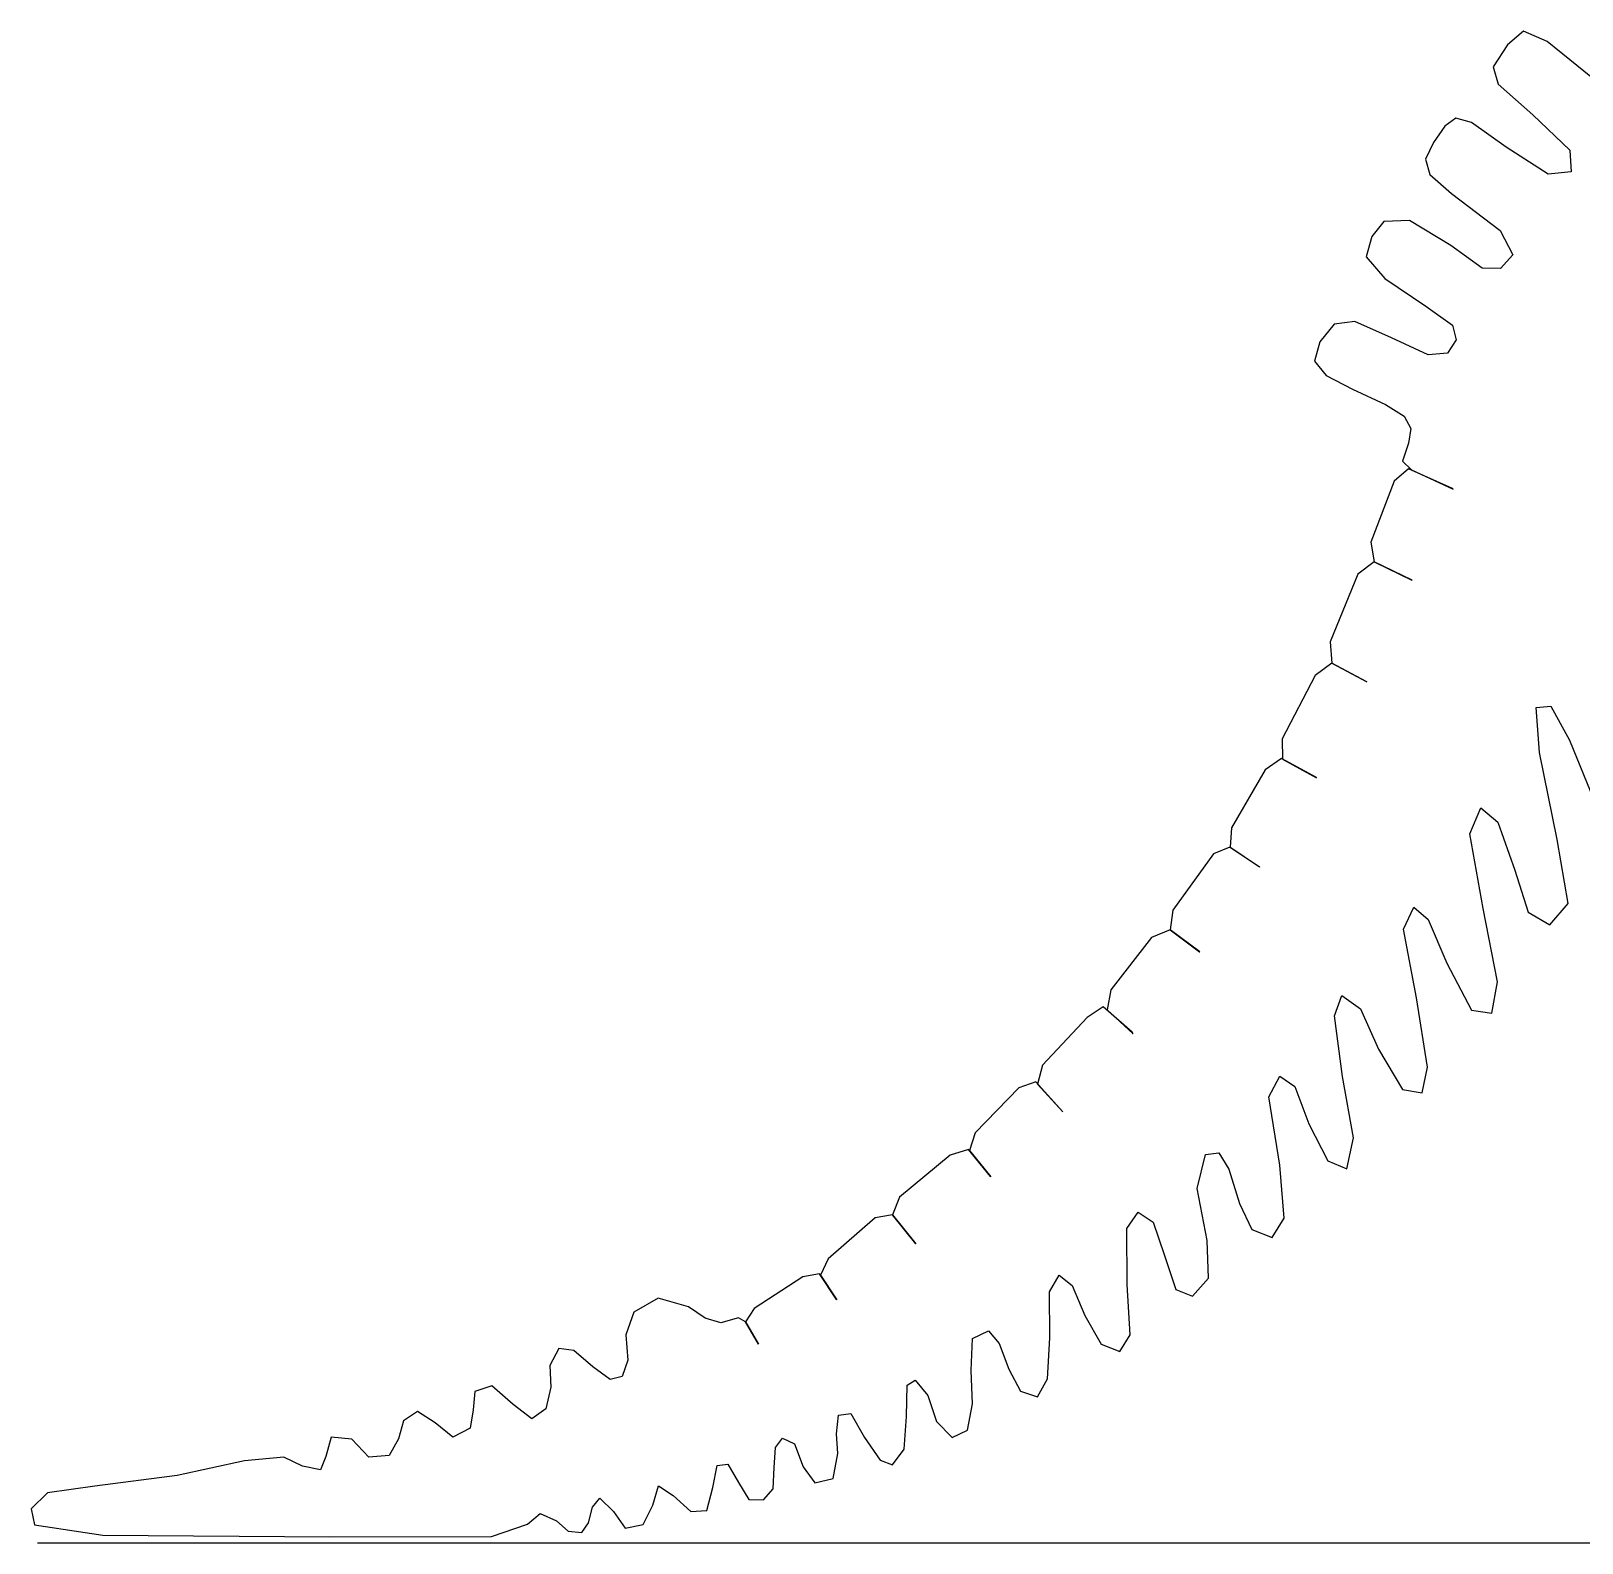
# Model space of a CAD drawing. Extents: x 0 to 192, y -79 to 48.
# Drawn here: x 24.11 to 61.17, y -79.06 to -42.94 of the extents above; entities that cross this region are included whole.
import ezdxf

# ---------------------------------------------------------------- set-up
doc = ezdxf.new("R2010")
doc.units = 0
doc.layers.add('1', color=7, linetype='CONTINUOUS')

msp = doc.modelspace()

# ---------------------------------------------------------------- linework, layer by layer
at = {"layer": '1', "color": 1, "linetype": 'CONTINUOUS'}
for p, q in [((59.778117, -42.940283), (59.39525, -43.2733)), ((60.342283, -43.191217), (59.778117, -42.940283)), ((59.39525, -43.2733), (59.049233, -43.793033)), ((61.589033, -44.20115), (60.342283, -43.191217)), ((59.049233, -43.793033), (59.1721, -44.208933)), ((59.1721, -44.208933), (60.001767, -44.9397)), ((57.891567, -45.211983), (57.621883, -45.59975)), ((58.158617, -45.019633), (57.891567, -45.211983)), ((58.534417, -45.129533), (58.158617, -45.019633)), ((59.35915, -45.71725), (58.534417, -45.129533)), ((60.001767, -44.9397), (60.880317, -45.787567)), ((57.621883, -45.59975), (57.433417, -45.998617)), ((60.366, -46.360233), (59.35915, -45.71725)), ((60.880317, -45.787567), (60.912867, -46.302167)), ((57.433417, -45.998617), (57.53535, -46.36435)), ((60.912867, -46.302167), (60.366, -46.360233)), ((57.53535, -46.36435), (58.0521, -46.8256)), ((58.0521, -46.8256), (59.220383, -47.709317)), ((56.436483, -47.49175), (56.1528, -47.846083)), ((57.048767, -47.46335), (56.436483, -47.49175)), ((58.040767, -48.06145), (57.048767, -47.46335)), ((59.220383, -47.709317), (59.52215, -48.29)), ((56.1528, -47.846083), (56.011483, -48.339067)), ((58.787467, -48.603183), (58.040767, -48.06145)), ((56.011483, -48.339067), (56.46345, -48.8568)), ((59.52215, -48.29), (59.2245, -48.610867)), ((56.46345, -48.8568), (57.4427, -49.513367)), ((59.2245, -48.610867), (58.787467, -48.603183)), ((57.4427, -49.513367), (58.07935, -49.965783)), ((55.252667, -49.946633), (54.904683, -50.363217)), ((55.747317, -49.88095), (55.252667, -49.946633)), ((56.620383, -50.26965), (55.747317, -49.88095)), ((58.07935, -49.965783), (58.168983, -50.320983)), ((54.904683, -50.363217), (54.778367, -50.8263)), ((57.494867, -50.675617), (56.620383, -50.26965)), ((58.168983, -50.320983), (57.962617, -50.635033)), ((57.962617, -50.635033), (57.494867, -50.675617)), ((54.778367, -50.8263), (55.056933, -51.173067)), ((55.056933, -51.173067), (55.689633, -51.49355)), ((55.689633, -51.49355), (56.480617, -51.8597)), ((56.480617, -51.8597), (56.926633, -52.142417)), ((56.926633, -52.142417), (57.086233, -52.43505)), ((57.086233, -52.43505), (57.026533, -52.7899)), ((57.026533, -52.7899), (56.880567, -53.220117)), ((56.880567, -53.220117), (57.09705, -53.428033)), ((56.6864, -53.69575), (56.12325, -55.154983)), ((57.026217, -53.399233), (56.6864, -53.69575)), ((58.077833, -53.873533), (57.026217, -53.399233)), ((57.09705, -53.428033), (58.09565, -53.882167)), ((58.09565, -53.882167), (58.077833, -53.873533)), ((56.12325, -55.154983), (56.204267, -55.6257)), ((55.813933, -55.918617), (55.151733, -57.530783)), ((56.209333, -55.6237), (55.813933, -55.918617)), ((56.204267, -55.6257), (57.109733, -56.0637)), ((57.111, -56.0632), (56.209333, -55.6237)), ((57.109733, -56.0637), (57.111, -56.0632)), ((55.151733, -57.530783), (55.195733, -58.044483)), ((55.19595, -58.046933), (54.792633, -58.33795)), ((55.195733, -58.044483), (56.032667, -58.487617)), ((56.032617, -58.4868), (55.19595, -58.046933)), ((54.792633, -58.33795), (54.0095, -59.850417)), ((56.032667, -58.487617), (56.032617, -58.4868)), ((60.081117, -59.10495), (60.4287, -59.067633)), ((60.161083, -60.178933), (60.081117, -59.10495)), ((60.4287, -59.067633), (60.8743, -59.884583)), ((54.0095, -59.850417), (54.017133, -60.3381)), ((60.8743, -59.884583), (61.4573, -61.311633)), ((53.988967, -60.324483), (53.60445, -60.593283)), ((54.824117, -60.778067), (53.988967, -60.324483)), ((54.017133, -60.3381), (54.831267, -60.7829)), ((60.58015, -62.255867), (60.161083, -60.178933)), ((53.60445, -60.593283), (52.795367, -61.974367)), ((54.831267, -60.7829), (54.824117, -60.778067)), ((58.4911, -62.11865), (58.755217, -61.501533)), ((58.755217, -61.501533), (59.165033, -61.838617)), ((59.165033, -61.838617), (59.5664, -62.986267)), ((52.795367, -61.974367), (52.766617, -62.436033)), ((58.808, -63.904517), (58.4911, -62.11865)), ((60.843133, -63.781483), (60.58015, -62.255867)), ((52.36645, -62.597033), (51.3971, -63.944383)), ((52.760417, -62.43815), (52.36645, -62.597033)), ((53.465633, -62.915933), (52.760417, -62.43815)), ((52.766617, -62.436033), (53.468283, -62.912167)), ((53.468283, -62.912167), (53.465633, -62.915933)), ((59.5664, -62.986267), (59.882467, -63.990983)), ((51.3971, -63.944383), (51.32925, -64.41585)), ((56.909517, -64.3963), (57.157517, -63.87235)), ((57.157517, -63.87235), (57.495383, -64.16885)), ((59.156967, -65.659117), (58.808, -63.904517)), ((59.882467, -63.990983), (60.404867, -64.296667)), ((60.404867, -64.296667), (60.843133, -63.781483)), ((51.331933, -64.417783), (50.88555, -64.598733)), ((51.32925, -64.41585), (52.03425, -64.93765)), ((52.03635, -64.938033), (51.331933, -64.417783)), ((57.215733, -66.039333), (56.909517, -64.3963)), ((57.495383, -64.16885), (57.940417, -65.209783)), ((50.88555, -64.598733), (49.914283, -65.848217)), ((52.03425, -64.93765), (52.03635, -64.938033)), ((57.940417, -65.209783), (58.535533, -66.33725)), ((49.914283, -65.848217), (49.82925, -66.32545)), ((59.017233, -66.404733), (59.156967, -65.659117)), ((49.729667, -66.255783), (49.3435, -66.5111)), ((50.421267, -66.860067), (49.729667, -66.255783)), ((49.82925, -66.32545), (50.4463, -66.899883)), ((55.260933, -66.472183), (55.4312, -65.9827)), ((55.4312, -65.9827), (55.879717, -66.299617)), ((55.879717, -66.299617), (56.3136, -67.266883)), ((57.482783, -67.696783), (57.215733, -66.039333)), ((58.535533, -66.33725), (59.017233, -66.404733)), ((49.3435, -66.5111), (48.2795, -67.64725)), ((55.449167, -67.9173), (55.260933, -66.472183)), ((50.4463, -66.899883), (50.421267, -66.860067)), ((56.3136, -67.266883), (56.885033, -68.2295)), ((48.2795, -67.64725), (48.163767, -68.098167)), ((57.356183, -68.309317), (57.482783, -67.696783)), ((47.71335, -68.18705), (46.671833, -69.266283)), ((48.116967, -68.0475), (47.71335, -68.18705)), ((48.75455, -68.752867), (48.116967, -68.0475)), ((48.163767, -68.098167), (48.764833, -68.765633)), ((53.688117, -68.404583), (53.9554, -67.90785)), ((53.9554, -67.90785), (54.312717, -68.156933)), ((54.312717, -68.156933), (54.643517, -69.0514)), ((55.71365, -69.3853), (55.449167, -67.9173)), ((53.947767, -70.039533), (53.688117, -68.404583)), ((56.885033, -68.2295), (57.356183, -68.309317)), ((48.764833, -68.765633), (48.75455, -68.752867)), ((46.671833, -69.266283), (46.536883, -69.689983)), ((54.643517, -69.0514), (55.099483, -69.9307)), ((46.512183, -69.66305), (46.075767, -69.801833)), ((47.038367, -70.31045), (46.512183, -69.66305)), ((55.550583, -70.126883), (55.71365, -69.3853)), ((46.075767, -69.801833), (44.862583, -70.802767)), ((46.536883, -69.689983), (47.043217, -70.318717)), ((51.979133, -70.5941), (52.176917, -69.780817)), ((52.176917, -69.780817), (52.495417, -69.739917)), ((52.495417, -69.739917), (52.731633, -70.136)), ((54.058867, -71.30075), (53.947767, -70.039533)), ((55.099483, -69.9307), (55.550583, -70.126883)), ((47.043217, -70.318717), (47.038367, -70.31045)), ((52.731633, -70.136), (52.987617, -70.949867)), ((52.215133, -71.834583), (51.979133, -70.5941)), ((44.862583, -70.802767), (44.698667, -71.222833)), ((50.292967, -71.546983), (50.568433, -71.158767)), ((50.568433, -71.158767), (50.925383, -71.402167)), ((52.987617, -70.949867), (53.281317, -71.576983)), ((44.279033, -71.294317), (43.157567, -72.273983)), ((44.698667, -71.222833), (44.279033, -71.294317)), ((44.698667, -71.222833), (45.255733, -71.916567)), ((45.255733, -71.916567), (44.698667, -71.222833)), ((50.925383, -71.402167), (51.18925, -72.169467)), ((53.771833, -71.764433), (54.058867, -71.30075)), ((50.300783, -72.8848), (50.292967, -71.546983)), ((52.248217, -72.739633), (52.215133, -71.834583)), ((53.281317, -71.576983), (53.771833, -71.764433)), ((43.157567, -72.273983), (42.974383, -72.666767)), ((45.255733, -71.916567), (45.255733, -71.916567)), ((51.18925, -72.169467), (51.463983, -73.004883)), ((42.950583, -72.6346), (42.554, -72.701117)), ((43.358583, -73.250083), (42.950583, -72.6346)), ((42.554, -72.701117), (41.391533, -73.4625)), ((42.974383, -72.666767), (43.363117, -73.258233)), ((48.447767, -73.06305), (48.676767, -72.6669)), ((48.676767, -72.6669), (48.98795, -72.913683)), ((48.98795, -72.913683), (49.2881, -73.6266)), ((50.373367, -74.0914), (50.300783, -72.8848)), ((51.463983, -73.004883), (51.866767, -73.170133)), ((51.866767, -73.170133), (52.248217, -72.739633)), ((39.098967, -73.213983), (38.5154, -73.550433)), ((39.820467, -73.41875), (39.098967, -73.213983)), ((43.363117, -73.258233), (43.358583, -73.250083)), ((48.454767, -74.159683), (48.447767, -73.06305)), ((38.5154, -73.550433), (38.326133, -74.0931)), ((40.219933, -73.6934), (39.820467, -73.41875)), ((40.5957, -73.803233), (40.219933, -73.6934)), ((41.01195, -73.686067), (40.5957, -73.803233)), ((41.179917, -73.7827), (41.01195, -73.686067)), ((41.391533, -73.4625), (41.179917, -73.7827)), ((49.2881, -73.6266), (49.68395, -74.31515)), ((38.326133, -74.0931), (38.37125, -74.698617)), ((41.179917, -73.7827), (41.494783, -74.3107)), ((41.494783, -74.3107), (41.179917, -73.7827)), ((46.6071, -74.176733), (46.989983, -73.998867)), ((46.989983, -73.998867), (47.247517, -74.2955)), ((50.127483, -74.488867), (50.373367, -74.0914)), ((36.719533, -74.419533), (36.502883, -74.826367)), ((37.079133, -74.467433), (36.719533, -74.419533)), ((37.533183, -74.858617), (37.079133, -74.467433)), ((41.494783, -74.3107), (41.494783, -74.3107)), ((46.572383, -74.943367), (46.6071, -74.176733)), ((47.247517, -74.2955), (47.4714, -74.910733)), ((48.3958, -75.140567), (48.454767, -74.159683)), ((49.68395, -74.31515), (50.127483, -74.488867)), ((36.502883, -74.826367), (36.5298, -75.34135)), ((37.95145, -75.154917), (37.533183, -74.858617)), ((38.37125, -74.698617), (38.23365, -75.08795)), ((38.23365, -75.08795), (37.95145, -75.154917)), ((45.04225, -75.29295), (45.2344, -75.1752)), ((45.2344, -75.1752), (45.53745, -75.543267)), ((46.608683, -75.7392), (46.572383, -74.943367)), ((47.4714, -74.910733), (47.7574, -75.435217)), ((48.163767, -75.571467), (48.3958, -75.140567)), ((34.711583, -75.4481), (34.675033, -75.881633)), ((35.12035, -75.308517), (34.711583, -75.4481)), ((35.63015, -75.753017), (35.12035, -75.308517)), ((36.5298, -75.34135), (36.4073, -75.856033)), ((45.028983, -76.040633), (45.04225, -75.29295)), ((45.53745, -75.543267), (45.7499, -76.159217)), ((47.7574, -75.435217), (48.163767, -75.571467)), ((33.345883, -75.923283), (33.006267, -76.143817)), ((33.7678, -76.190467), (33.345883, -75.923283)), ((34.675033, -75.881633), (34.59845, -76.31815)), ((36.075167, -76.099033), (35.63015, -75.753017)), ((36.4073, -75.856033), (36.075167, -76.099033)), ((43.40145, -76.006733), (43.69755, -75.9732)), ((43.69755, -75.9732), (44.027267, -76.546033)), ((46.489017, -76.368383), (46.608683, -75.7392)), ((33.006267, -76.143817), (32.888933, -76.57185)), ((34.184217, -76.5386), (33.7678, -76.190467)), ((34.59845, -76.31815), (34.184217, -76.5386)), ((43.354217, -76.452583), (43.40145, -76.006733)), ((44.97265, -76.82605), (45.028983, -76.040633)), ((45.7499, -76.159217), (46.11745, -76.5454)), ((31.284133, -76.5364), (31.152183, -76.999883)), ((31.7755, -76.580283), (31.284133, -76.5364)), ((32.181167, -77.015283), (31.7755, -76.580283)), ((32.888933, -76.57185), (32.666183, -76.973417)), ((41.9027, -76.779), (42.070183, -76.559708)), ((42.070183, -76.559708), (42.355783, -76.693533)), ((42.355783, -76.693533), (42.557817, -77.247267)), ((43.389533, -76.92675), (43.354217, -76.452583)), ((44.027267, -76.546033), (44.400217, -77.081167)), ((46.11745, -76.5454), (46.489017, -76.368383)), ((30.148033, -77.011633), (29.212667, -77.0986)), ((30.595083, -77.23105), (30.148033, -77.011633)), ((31.152183, -76.999883), (31.02625, -77.313817)), ((32.666183, -76.973417), (32.181167, -77.015283)), ((41.863758, -77.25885), (41.9027, -76.779)), ((43.273417, -77.527067), (43.389533, -76.92675)), ((44.400217, -77.081167), (44.696033, -77.197083)), ((44.696033, -77.197083), (44.97265, -76.82605)), ((27.596567, -77.448733), (25.629133, -77.7102)), ((29.212667, -77.0986), (27.596567, -77.448733)), ((31.02625, -77.313817), (30.595083, -77.23105)), ((40.40095, -77.741233), (40.505017, -77.210683)), ((40.505017, -77.210683), (40.761183, -77.180067)), ((40.761183, -77.180067), (41.011833, -77.61515)), ((41.84455, -77.771483), (41.863758, -77.25885)), ((42.557817, -77.247267), (42.838467, -77.622683)), ((25.629133, -77.7102), (24.50355, -77.863)), ((38.967683, -78.15805), (39.10585, -77.699783)), ((39.10585, -77.699783), (39.455817, -77.926517)), ((40.257883, -78.28615), (40.40095, -77.741233)), ((41.011833, -77.61515), (41.2607, -78.0275)), ((41.6112, -78.030133), (41.84455, -77.771483)), ((42.838467, -77.622683), (43.273417, -77.527067)), ((24.50355, -77.863), (24.107333, -78.248717)), ((37.52445, -78.208183), (37.703667, -77.993817)), ((37.703667, -77.993817), (38.031467, -78.3083)), ((38.732567, -78.6236), (38.967683, -78.15805)), ((39.455817, -77.926517), (39.875317, -78.3146)), ((41.2607, -78.0275), (41.6112, -78.030133)), ((24.107333, -78.248717), (24.187183, -78.62775)), ((35.969833, -78.617), (36.2723, -78.359083)), ((36.2723, -78.359083), (36.6641, -78.5309)), ((36.6641, -78.5309), (36.941017, -78.780167)), ((37.431683, -78.5827), (37.52445, -78.208183)), ((38.031467, -78.3083), (38.308483, -78.712667)), ((39.875317, -78.3146), (40.257883, -78.28615)), ((24.187183, -78.62775), (25.825467, -78.879083)), ((25.825467, -78.879083), (31.249083, -78.917167)), ((31.249083, -78.917167), (35.11265, -78.904917)), ((35.11265, -78.904917), (35.969833, -78.617)), ((36.941017, -78.780167), (37.270783, -78.81305)), ((37.270783, -78.81305), (37.431683, -78.5827)), ((38.308483, -78.712667), (38.732567, -78.6236)), ((24.2654, -79.0635), (115.8972, -79.0635))]:
    msp.add_line(p, q, dxfattribs=at)

doc.saveas('drawing.dxf')
